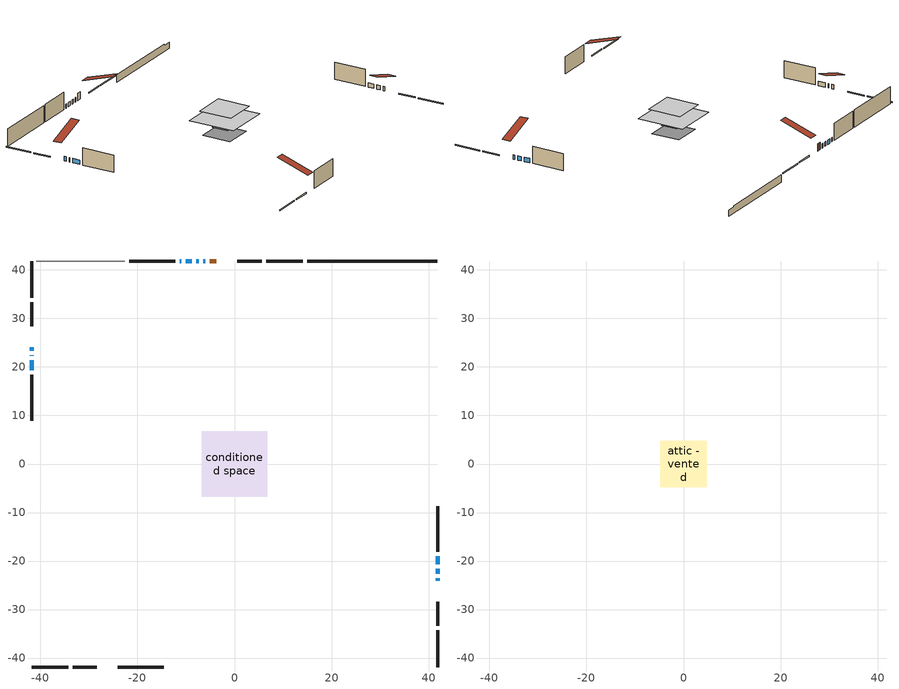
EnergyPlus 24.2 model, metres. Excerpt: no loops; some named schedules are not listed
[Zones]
conditioned space
 floor othersidecoefficients (Floor1 construction): -2.36,-2.36 -2.36,2.36 2.36,2.36 2.36,-2.36 z1.52
 floor adiabatic (AdiabaticFloorConstruction): -6.76,-6.76 -6.76,6.76 6.76,6.76 6.76,-6.76 z3.96
 floor foundation (Slab1 construction): -4.16,-4.16 -4.16,4.16 4.16,4.16 4.16,-4.16 z-0.61
 wall outside (RimJoist1 construction): 14.09,41.84 6.55,41.84 / -41.84,-41.84 -34.3,-41.84 / -41.84,41.84 -41.84,34.3 / 41.84,-41.84 41.84,-34.3 z1.52:1.82
 wall outside (RimJoist2 construction): 5.62,41.84 0.59,41.84 / -33.37,-41.84 -28.34,-41.84 / -41.84,33.37 -41.84,28.34 / 41.84,-33.37 41.84,-28.34 z1.52:1.82
 wall outside (AdiabaticWallConstruction 1): -3.72,41.84 -5.08,41.84 z1.52:3.55
 wall outside (AdiabaticWallConstruction): -41.84,24.03 -41.84,23.39 / -41.84,22.47 -41.84,22.33 / 41.84,-24.03 41.84,-23.55 / -6,41.84 -6.4,41.84 / 41.84,-22.62 41.84,-21.57 / -7.33,41.84 -7.93,41.84 / -8.85,41.84 -10.05,41.84 / -41.84,21.4 -41.84,19.29 / 41.84,-20.64 41.84,-19.05 / -10.97,41.84 -11.29,41.84 z1.52:2.74
 wall outside (Wall1 construction): -12.22,41.84 -21.67,41.84 / -24.03,-41.84 -14.58,-41.84 / -41.84,18.36 -41.84,8.91 / 41.84,-18.12 41.84,-8.67 z1.52:6.4
 wall foundation (FoundationWall1 construction): 15.02,41.84,-0.61 15.02,41.84,1.52 39.16,41.84,1.52 39.16,41.84,1.12 41.84,41.84,1.12 41.84,41.84,-0.61
 wall adiabatic (Wall3 construction): -22.6,41.84 -40.91,41.84 z1.52:6.4
 window (WindowConstruction 7): -41.84,24.03 -41.84,23.39 z1.52:2.74
 window (WindowConstruction 6): -41.84,22.46 -41.84,22.33 z1.52:2.74
 window (WindowConstruction 8): 41.84,-24.03 41.84,-23.55 z1.52:2.74
 window (WindowConstruction 9): -6,41.84 -6.4,41.84 z1.52:2.74
 window (WindowConstruction): 41.84,-22.62 41.84,-21.57 z1.52:2.74
 window (WindowConstruction 1): -7.33,41.84 -7.92,41.84 z1.52:2.74
 window (WindowConstruction 2): -8.85,41.84 -10.04,41.84 z1.52:2.74
 window (WindowConstruction 3): -41.84,21.4 -41.84,19.29 z1.52:2.74
 window (WindowConstruction 4): 41.84,-20.64 41.84,-19.05 z1.52:2.74
 window (WindowConstruction 5): -10.97,41.84 -11.29,41.84 z1.52:2.74
 door (Door): -3.72,41.84 -5.08,41.84 z1.52:3.55
 ceiling adiabatic (AdiabaticFloorConstruction): 6.76,-6.76 6.76,6.76 -6.76,6.76 -6.76,-6.76 z3.96
attic - vented
 floor to conditioned space (Floor2 construction Reversed): -4.78,-4.78 -4.78,4.78 4.78,4.78 4.78,-4.78 z6.4
 roof outside (Roof1 construction): -2.79,41.84,6.4 -2.79,32.53,9.5 -0.34,32.53,9.5 -0.34,41.84,6.4; -24.96,-41.84,6.4 -24.96,-32.53,9.5 -27.41,-32.53,9.5 -27.41,-41.84,6.4; -41.84,24.96,6.4 -32.53,24.96,9.5 -32.53,27.41,9.5 -41.84,27.41,6.4; 41.84,-24.96,6.4 32.53,-24.96,9.5 32.53,-27.41,9.5 41.84,-27.41,6.4
[Building]
Building 1: Terrain=Suburbs
[Site:Location]
Toronto City Centre_ON: Latitude {deg}=43.63; Longitude {deg}=-79.39; Time Zone {hr}=-5; Elevation {m}=77; Keep Site Location Information=Yes
[Site:GroundTemperature:Shallow]
5.01852, 3.26908, 3.12898, 3.95918, 7.29196, 10.6092, 13.4851, 15.3069, 15.4617, 13.9799, 11.1774, 7.9619
[Site:WaterMainsTemperature]
Calculation Method=Schedule; Temperature Schedule=mains temperature schedule
[Material] Roughness=Rough; Thermal Absorptance=0.9
Name | Thickness {m} | Conductivity {W/m-K} | Density {kg/m3} | Specific Heat {J/kg-K} | Solar Absorptance | Visible Absorptance
asphalt or fiberglass shingles | 0.00635 | 0.162714 | 1121.4 | 1465.45 | 0.4 | 0.4
ceiling loosefill ins | 0.0846667 | 0.0480833 | 16.02 | 1046.75 | 0.7 | 0.7
ceiling stud and cavity | 0.1397 | 0.0881524 | 65.682 | 1177.47 | 0.7 | 0.7
concrete 4.0 in. | 0.1016 | 1.803125 | 2242.8 | 837.4 | 0.7 | 0.7
concrete 8.0 in. | 0.2032 | 1.803125 | 2242.8 | 837.4 | 0.7 | 0.7
door material | 0.04445 | 0.053851 | 512.64 | 1214.23 | 0.7 | 0.7
exterior vertical ins | 0.0457286 | 0.029427 | 32.04 | 1214.23 | 0.7 | 0.7
floor covering | 0.0127 | 0.0433444 | 54.468 | 1339.84 | 0.6 | 0.6
floor rigid ins | 0.051816 | 0.029427 | 32.04 | 1214.23 | 0.7 | 0.7
floor rigid ins 1; wall rigid ins | 0.512978 | 0.029427 | 32.04 | 1214.23 | 0.7 | 0.7
floor stud and cavity | 0.1397 | 0.0967652 | 92.3553 | 1139.71 | 0.7 | 0.7
floor stud and cavity 1 | 0.1397 | 1.75129 | 37.0049 | 1207.88 | 0.7 | 0.7
furniture material conditioned space 1 | 0.1524 | 0.115458 | 640.8 | 1214.23 | 0.6 | 0.6
gypsum board | 0.0127 | 0.160291 | 801 | 837.4 | 0.6 | 0.6
gypsum board 1 | 0.0127 | 0.160291 | 801 | 837.4 | 0.7 | 0.7
osb sheathing 0.5 in. | 0.0127 | 0.115458 | 512.64 | 1214.23 | 0.7 | 0.7
osb sheathing 0.5 in. 1 | 0.0127 | 0.115458 | 512.64 | 1214.23 | 0.4 | 0.4
osb sheathing 0.75 in. | 0.01905 | 0.115458 | 512.64 | 1214.23 | 0.7 | 0.7
osb sheathing 2.0 in. | 0.0508 | 0.115458 | 512.64 | 1214.23 | 0.7 | 0.7
rim joist stud and cavity | 0.0508 | 0.0451784 | 125.044 | 1163.47 | 0.6 | 0.6
rim joist stud and cavity 1 | 0.0508 | 0.029095 | 125.044 | 1163.47 | 0.6 | 0.6
wall stud and cavity | 0.1397 | 0.0989258 | 139.0536 | 1170.24 | 0.7 | 0.7
wall stud and cavity 1 | 0.1397 | 0.0886913 | 139.0536 | 1170.24 | 0.7 | 0.7
wall stud and cavity 2 | 0.0889 | 0.380278 | 52.3479 | 1209.89 | 0.7 | 0.7
wall stud and cavity 3 | 0.0889 | 0.391764 | 83.0341 | 1211.67 | 0.7 | 0.7
wood siding | 0.0254 | 0.102417 | 544.68 | 1172.36 | 0.4 | 0.4
wood siding 1; wood siding 2; wood siding 3 | 0.0254 | 0.102417 | 544.68 | 1172.36 | 0.7 | 0.7
[WindowMaterial:SimpleGlazingSystem]
Name | U-Factor {W/m2-K} | Solar Heat Gain Coefficient
WindowMaterial | 2.42564 | 0.49
WindowMaterial 1 | 2.40918 | 0.5
WindowMaterial 2 | 2.25246 | 0.56
WindowMaterial 3 | 2.27461 | 0.55
WindowMaterial 4 | 2.20761 | 0.58
WindowMaterial 5 | 2.54318 | 0.43
WindowMaterial 6 | 2.847517 | 0.27
WindowMaterial 7 | 6.72446 | 0.74
WindowMaterial 8 | 2.48753 | 0.46
WindowMaterial 9 | 2.475608 | 0.46
[Construction]
AdiabaticFloorConstruction: floor stud and cavity 1, floor rigid ins 1, osb sheathing 0.75 in., floor covering
AdiabaticWallConstruction: wood siding 2, wall rigid ins, wall stud and cavity 2, gypsum board
AdiabaticWallConstruction 1: wood siding 3, wall rigid ins, wall stud and cavity 2, gypsum board
Door: door material
Floor1 construction: floor stud and cavity, floor rigid ins, osb sheathing 0.75 in., floor covering
Floor2 construction Reversed: gypsum board, ceiling stud and cavity, ceiling loosefill ins
FoundationWall1 construction: concrete 8.0 in., gypsum board 1
furniture construction conditioned space 1: furniture material conditioned space 1
PartitionWallConstruction: gypsum board, wall stud and cavity 3, gypsum board
RimJoist1 construction: wood siding 1, osb sheathing 2.0 in., rim joist stud and cavity
RimJoist2 construction: wood siding 1, osb sheathing 2.0 in., rim joist stud and cavity 1
Roof1 construction: asphalt or fiberglass shingles
Slab1 construction: concrete 4.0 in.
Wall1 construction: wood siding, osb sheathing 0.5 in., wall stud and cavity, gypsum board
Wall3 construction: osb sheathing 0.5 in. 1, wall stud and cavity 1, gypsum board
WindowConstruction: WindowMaterial
WindowConstruction 1: WindowMaterial 1
WindowConstruction 2: WindowMaterial 2
WindowConstruction 3: WindowMaterial 3
WindowConstruction 4: WindowMaterial 4
WindowConstruction 5: WindowMaterial 5
WindowConstruction 6: WindowMaterial 6
WindowConstruction 7: WindowMaterial 7
WindowConstruction 8: WindowMaterial 8
WindowConstruction 9: WindowMaterial 9
[Zone] Multiplier=1; Part of Total Floor Area=Yes
Name | Volume {m3}
attic - vented | 46.0692
conditioned space | 632.4
[Space]
Name | Zone | Volume {m3}
attic - vented 1 | attic - vented | 46.0692
conditioned space 1 | conditioned space | 632.4
[ZoneInfiltration:EffectiveLeakageArea]
infil attic - vented 1: Zone or Space=attic - vented 1; Schedule=Always On Discrete; Effective Air Leakage Area {cm2}=3849.26; Stack Coefficient=0.000215866; Wind Coefficient=9.92686e-06
[ZoneMixing]
whole house fan mix: Zone or Space=attic - vented; Schedule=Always On Continuous; Design Flow Rate Calculation Method=Flow/Zone; Design Flow Rate {m3/s}=0; Source Zone or Space=conditioned space
[SurfaceProperty:OtherSideCoefficients]
other non-freezing space: Combined Convective/Radiative Film Coefficient {W/m2-K}=8.35; Constant Temperature Coefficient=1; External Dry-Bulb Temperature Coefficient=0; Ground Temperature Coefficient=0; Wind Speed Coefficient=0; Zone Air Temperature Coefficient=0; Constant Temperature Schedule=other non-freezing space; Previous Other Side Temperature Coefficient=0
[SurfaceProperty:ExposedFoundationPerimeter]
Slab1: Exposed Perimeter Calculation Method=TotalExposedPerimeter; Total Exposed Perimeter {m}=26.821
[InternalMass] Zone or ZoneList=conditioned space; Space or SpaceList=conditioned space 1
Name | Construction | Surface Area {m2}
furniture mass conditioned space 1 | furniture construction conditioned space 1 | 109.688
partition wall mass | PartitionWallConstruction | 274.22
[Lights]
interior lighting: Zone or ZoneList or Space or SpaceList=conditioned space 1; Schedule=interior lighting schedule; Design Level Calculation Method=LightingLevel; Lighting Level {W}=343.2; Return Air Fraction=0; Fraction Radiant=0.6; Fraction Visible=0.2; Fraction Replaceable=1
[People]
occupants: Zone or ZoneList or Space or SpaceList=conditioned space 1; Number of People Schedule=occupants schedule; Number of People Calculation Method=People; Number of People=3; Fraction Radiant=0.314171; Sensible Heat Fraction=0.56303; Activity Level Schedule=occupants activity schedule; Carbon Dioxide Generation Rate {m3/s-W}=0; Enable ASHRAE 55 Comfort Warnings=No; Mean Radiant Temperature Calculation Type=EnclosureAveraged
[ElectricEquipment] Zone or ZoneList or Space or SpaceList=conditioned space 1; Design Level Calculation Method=EquipmentLevel
Name | Schedule | Design Level {W} | Fraction Latent | Fraction Radiant | Fraction Lost
clothes dryer | clothes dryer schedule | 140.772 | 0.015 | 0.081 | 0.85
clothes washer | clothes washer schedule | 32.1985 | 0.03 | 0.162 | 0.7
cooking range | cooking range schedule | 208.969 | 0.08 | 0.432 | 0.2
dishwasher | dishwasher schedule | 66.8632 | 0.3 | 0.18 | 0.4
fridge | fridge schedule | 72.9452 | 0 | 0.6 | 0
mech vent bath fan 0 | mech vent bath fan 0 schedule | 50.2 | 0 | 0 | 1
mech vent house fan | mech vent house fan schedule | 0 | 0 | 0 | 1
mech vent house fan cfis | mech vent house fan cfis schedule | 0 | 0 | 0 | 0
mech vent range fan 0 | mech vent range fan 0 schedule | 57 | 0 | 0 | 1
misc plug loads | misc plug loads schedule | 494.7 | 0.045 | 0.513 | 0.1
whole house fan | Always On Discrete | 0 | 0 | 0 | 1
[OtherEquipment] Zone or ZoneList or Space or SpaceList=conditioned space 1; Design Level Calculation Method=EquipmentLevel
Name | Fuel Type | Schedule | Design Level {W} | Fraction Latent | Fraction Radiant | Fraction Lost
clothes dryer 1 | Electricity | clothes dryer schedule | 0 | 0.015 | 0.081 | 0.85
cooking range 1 | Electricity | cooking range schedule | 0 | 0.08 | 0.432 | 0.2
general water use latent | None | general water use schedule | 59.3978 | 1 | 0 | 0
general water use sensible | None | general water use schedule | -58.539 | 0 | 0.6 | 0
mech vent house fan latent load | None | Always On Discrete | 0 | 1 | 0 | 0
mech vent house fan sensible load | None | Always On Discrete | 0 | 0 | 0 | 0
water heater energy adjustment1 | NaturalGas | Always On Discrete | 0.01 | 0 | 0 | 1
[ZoneInfiltration:DesignFlowRate] Zone or ZoneList or Space or SpaceList=conditioned space 1; Schedule=Always On Discrete; Design Flow Rate Calculation Method=Flow/Zone; Design Flow Rate {m3/s}=0
infil flow; natural vent flow; whole house fan flow
[AvailabilityManager:Scheduled]
central ac and furnace airloop Availability Manager: Schedule=Always On Discrete
[Foundation:Kiva]
Foundation Kiva 1: Initial Indoor Air Temperature {C}=18; Wall Height Above Grade {m}=1.52001; Wall Depth Below Slab {m}=0.2032; Custom Block Material Name 1=exterior vertical ins; Custom Block Depth 1 {m}=2.13; Custom Block X Position 1 {m}=0.2159; Custom Block Z Position 1 {m}=0
[Foundation:Kiva:Settings]
Soil Conductivity {W/m-K}=0.849921; Soil Density {kg/m3}=1842.3; Soil Specific Heat {J/kg-K}=418.7; Ground Solar Absorptivity=0.9; Ground Thermal Absorptivity=0.9; Ground Surface Roughness {m}=0.03; Far-Field Width {m}=40; Deep-Ground Boundary Condition=ZeroFlux; Deep-Ground Depth {m}=40; Minimum Cell Dimension {m}=0.2; Maximum Cell Growth Coefficient=3; Simulation Timestep=Timestep
[Exterior:Lights]
exterior lighting: Schedule=exterior lighting schedule; Design Level {W}=75.6
[EnergyManagementSystem:GlobalVariable]
central_ac_and_furnace_airloop_Fan_RTF
infil_program_Qfan
infil_program_Qinf
natural_vent_program_Qnv
natural_vent_program_Qwhf
[EnergyManagementSystem:Sensor]
Name | Output:Variable or Output:Meter Index Key | Output:Variable or Output:Meter
airflow_gain | infil flow | Infiltration Sensible Heat Gain Energy
airflow_gain_1 | natural vent flow | Infiltration Sensible Heat Gain Energy
airflow_gain_2 | whole house fan flow | Infiltration Sensible Heat Gain Energy
airflow_loss | infil flow | Infiltration Sensible Heat Loss Energy
airflow_loss_1 | natural vent flow | Infiltration Sensible Heat Loss Energy
airflow_loss_2 | whole house fan flow | Infiltration Sensible Heat Loss Energy
clg_load_cond |  | Cooling:EnergyTransfer:Zone:CONDITIONED SPACE
clg_sp_s; clg_sp_s_1 | cooling setpoint | Schedule Value
clothes_dryer_exhaust_0_sch_s | clothes dryer exhaust 0 schedule | Schedule Value
cool_season | cooling season schedule | Schedule Value
htg_load_cond |  | Heating:EnergyTransfer:Zone:CONDITIONED SPACE
htg_sp_s; htg_sp_s_1 | heating setpoint | Schedule Value
ig_ee_conv | clothes dryer | Electric Equipment Convective Heating Energy
ig_ee_conv_2 | cooking range | Electric Equipment Convective Heating Energy
ig_ee_conv_4 | fridge | Electric Equipment Convective Heating Energy
ig_ee_conv_5 | misc plug loads | Electric Equipment Convective Heating Energy
ig_ee_conv_6 | whole house fan | Electric Equipment Convective Heating Energy
ig_ee_rad | clothes dryer | Electric Equipment Radiant Heating Energy
ig_ee_rad_2 | cooking range | Electric Equipment Radiant Heating Energy
ig_ee_rad_4 | fridge | Electric Equipment Radiant Heating Energy
ig_ee_rad_5 | misc plug loads | Electric Equipment Radiant Heating Energy
ig_ee_rad_6 | whole house fan | Electric Equipment Radiant Heating Energy
ig_lgt_conv | interior lighting | Lights Convective Heating Energy
ig_lgt_rad | interior lighting | Lights Radiant Heating Energy
ig_lgt_vis | interior lighting | Lights Visible Radiation Heating Energy
ig_oe_conv | clothes dryer 1 | Other Equipment Convective Heating Energy
ig_oe_conv_1 | cooking range 1 | Other Equipment Convective Heating Energy
ig_oe_conv_2 | general water use latent | Other Equipment Convective Heating Energy
ig_oe_conv_3 | general water use sensible | Other Equipment Convective Heating Energy
ig_oe_conv_4 | water heater energy adjustment1 | Other Equipment Convective Heating Energy
ig_oe_rad | clothes dryer 1 | Other Equipment Radiant Heating Energy
ig_oe_rad_1 | cooking range 1 | Other Equipment Radiant Heating Energy
ig_oe_rad_2 | general water use latent | Other Equipment Radiant Heating Energy
ig_oe_rad_3 | general water use sensible | Other Equipment Radiant Heating Energy
ig_oe_rad_4 | water heater energy adjustment1 | Other Equipment Radiant Heating Energy
ig_ppl_conv | occupants | People Convective Heating Energy
ig_ppl_rad | occupants | People Radiant Heating Energy
im_conv | furniture mass conditioned space 1 | Surface Inside Face Convection Heat Gain Energy
im_conv_1 | partition wall mass | Surface Inside Face Convection Heat Gain Energy
im_ig | furniture mass conditioned space 1 | Surface Inside Face Internal Gains Radiation Heat Gain Energy
im_ig_1 | partition wall mass | Surface Inside Face Internal Gains Radiation Heat Gain Energy
im_lgt | furniture mass conditioned space 1 | Surface Inside Face Lights Radiation Heat Gain Energy
im_lgt_1 | partition wall mass | Surface Inside Face Lights Radiation Heat Gain Energy
im_sol | furniture mass conditioned space 1 | Surface Inside Face Solar Radiation Heat Gain Energy
im_sol_1 | partition wall mass | Surface Inside Face Solar Radiation Heat Gain Energy
im_surf | furniture mass conditioned space 1 | Surface Inside Face Net Surface Thermal Radiation Heat Gain Energy
im_surf_1 | partition wall mass | Surface Inside Face Net Surface Thermal Radiation Heat Gain Energy
mech_vent_bath_fan_0_sch_s | mech vent bath fan 0 schedule | Schedule Value
mech_vent_range_fan_0_sch_s | mech vent range fan 0 schedule | Schedule Value
mv_conv | mech vent bath fan 0 | Electric Equipment Convective Heating Energy
mv_conv_1 | mech vent house fan | Electric Equipment Convective Heating Energy
mv_conv_2 | mech vent house fan cfis | Electric Equipment Convective Heating Energy
mv_conv_3 | mech vent range fan 0 | Electric Equipment Convective Heating Energy
mv_conv_4 | mech vent house fan latent load | Other Equipment Convective Heating Energy
mv_conv_5 | mech vent house fan sensible load | Other Equipment Convective Heating Energy
mv_rad | mech vent bath fan 0 | Electric Equipment Radiant Heating Energy
mv_rad_1 | mech vent house fan | Electric Equipment Radiant Heating Energy
mv_rad_2 | mech vent house fan cfis | Electric Equipment Radiant Heating Energy
mv_rad_3 | mech vent range fan 0 | Electric Equipment Radiant Heating Energy
mv_rad_4 | mech vent house fan latent load | Other Equipment Radiant Heating Energy
mv_rad_5 | mech vent house fan sensible load | Other Equipment Radiant Heating Energy
natural_vent_s | natural vent schedule | Schedule Value
oa_temp |  | Site Outdoor Air Drybulb Temperature
out_pb_s |  | Site Outdoor Air Barometric Pressure
out_wt_s |  | Site Outdoor Air Humidity Ratio
site_vw_s |  | Site Wind Speed
ss_back_out | Window1 | Surface Window Shortwave from Zone Back Out Window Heat Transfer Rate
ss_back_out_1 | Window10 | Surface Window Shortwave from Zone Back Out Window Heat Transfer Rate
ss_back_out_2 | Window11 | Surface Window Shortwave from Zone Back Out Window Heat Transfer Rate
ss_back_out_3 | Window12 | Surface Window Shortwave from Zone Back Out Window Heat Transfer Rate
ss_back_out_4 | Window2 | Surface Window Shortwave from Zone Back Out Window Heat Transfer Rate
ss_back_out_5 | Window4 | Surface Window Shortwave from Zone Back Out Window Heat Transfer Rate
ss_back_out_6 | Window5 | Surface Window Shortwave from Zone Back Out Window Heat Transfer Rate
ss_back_out_7 | Window6 | Surface Window Shortwave from Zone Back Out Window Heat Transfer Rate
ss_back_out_8 | Window8 | Surface Window Shortwave from Zone Back Out Window Heat Transfer Rate
ss_back_out_9 | Window9 | Surface Window Shortwave from Zone Back Out Window Heat Transfer Rate
ss_conv | Door1 | Surface Inside Face Convection Heat Gain Energy
ss_conv_1 | Window1 | Surface Inside Face Convection Heat Gain Energy
ss_conv_10 | Window9 | Surface Inside Face Convection Heat Gain Energy
ss_conv_2 | Window10 | Surface Inside Face Convection Heat Gain Energy
ss_conv_3 | Window11 | Surface Inside Face Convection Heat Gain Energy
ss_conv_4 | Window12 | Surface Inside Face Convection Heat Gain Energy
ss_conv_5 | Window2 | Surface Inside Face Convection Heat Gain Energy
ss_conv_6 | Window4 | Surface Inside Face Convection Heat Gain Energy
ss_conv_7 | Window5 | Surface Inside Face Convection Heat Gain Energy
ss_conv_8 | Window6 | Surface Inside Face Convection Heat Gain Energy
ss_conv_9 | Window8 | Surface Inside Face Convection Heat Gain Energy
ss_ig | Door1 | Surface Inside Face Internal Gains Radiation Heat Gain Energy
ss_ig_1 | Window1 | Surface Inside Face Internal Gains Radiation Heat Gain Energy
ss_ig_10 | Window9 | Surface Inside Face Internal Gains Radiation Heat Gain Energy
ss_ig_2 | Window10 | Surface Inside Face Internal Gains Radiation Heat Gain Energy
ss_ig_3 | Window11 | Surface Inside Face Internal Gains Radiation Heat Gain Energy
ss_ig_4 | Window12 | Surface Inside Face Internal Gains Radiation Heat Gain Energy
ss_ig_5 | Window2 | Surface Inside Face Internal Gains Radiation Heat Gain Energy
ss_ig_6 | Window4 | Surface Inside Face Internal Gains Radiation Heat Gain Energy
ss_ig_7 | Window5 | Surface Inside Face Internal Gains Radiation Heat Gain Energy
ss_ig_8 | Window6 | Surface Inside Face Internal Gains Radiation Heat Gain Energy
ss_ig_9 | Window8 | Surface Inside Face Internal Gains Radiation Heat Gain Energy
ss_lgt | Door1 | Surface Inside Face Lights Radiation Heat Gain Energy
ss_sol | Door1 | Surface Inside Face Solar Radiation Heat Gain Energy
ss_surf | Door1 | Surface Inside Face Net Surface Thermal Radiation Heat Gain Energy
ss_surf_1 | Window1 | Surface Inside Face Net Surface Thermal Radiation Heat Gain Energy
ss_surf_10 | Window9 | Surface Inside Face Net Surface Thermal Radiation Heat Gain Energy
ss_surf_2 | Window10 | Surface Inside Face Net Surface Thermal Radiation Heat Gain Energy
ss_surf_3 | Window11 | Surface Inside Face Net Surface Thermal Radiation Heat Gain Energy
ss_surf_4 | Window12 | Surface Inside Face Net Surface Thermal Radiation Heat Gain Energy
ss_surf_5 | Window2 | Surface Inside Face Net Surface Thermal Radiation Heat Gain Energy
ss_surf_6 | Window4 | Surface Inside Face Net Surface Thermal Radiation Heat Gain Energy
ss_surf_7 | Window5 | Surface Inside Face Net Surface Thermal Radiation Heat Gain Energy
ss_surf_8 | Window6 | Surface Inside Face Net Surface Thermal Radiation Heat Gain Energy
ss_surf_9 | Window8 | Surface Inside Face Net Surface Thermal Radiation Heat Gain Energy
ss_trans_in | Window1 | Surface Window Transmitted Solar Radiation Rate
ss_trans_in_1 | Window10 | Surface Window Transmitted Solar Radiation Rate
ss_trans_in_2 | Window11 | Surface Window Transmitted Solar Radiation Rate
ss_trans_in_3 | Window12 | Surface Window Transmitted Solar Radiation Rate
ss_trans_in_4 | Window2 | Surface Window Transmitted Solar Radiation Rate
ss_trans_in_5 | Window4 | Surface Window Transmitted Solar Radiation Rate
ss_trans_in_6 | Window5 | Surface Window Transmitted Solar Radiation Rate
ss_trans_in_7 | Window6 | Surface Window Transmitted Solar Radiation Rate
ss_trans_in_8 | Window8 | Surface Window Transmitted Solar Radiation Rate
ss_trans_in_9 | Window9 | Surface Window Transmitted Solar Radiation Rate
ss_trans_out | Window1 | Surface Inside Face Initial Transmitted Diffuse Transmitted Out Window Solar Radiation Rate
ss_trans_out_1 | Window10 | Surface Inside Face Initial Transmitted Diffuse Transmitted Out Window Solar Radiation Rate
ss_trans_out_2 | Window11 | Surface Inside Face Initial Transmitted Diffuse Transmitted Out Window Solar Radiation Rate
ss_trans_out_3 | Window12 | Surface Inside Face Initial Transmitted Diffuse Transmitted Out Window Solar Radiation Rate
ss_trans_out_4 | Window2 | Surface Inside Face Initial Transmitted Diffuse Transmitted Out Window Solar Radiation Rate
ss_trans_out_5 | Window4 | Surface Inside Face Initial Transmitted Diffuse Transmitted Out Window Solar Radiation Rate
ss_trans_out_6 | Window5 | Surface Inside Face Initial Transmitted Diffuse Transmitted Out Window Solar Radiation Rate
ss_trans_out_7 | Window6 | Surface Inside Face Initial Transmitted Diffuse Transmitted Out Window Solar Radiation Rate
ss_trans_out_8 | Window8 | Surface Inside Face Initial Transmitted Diffuse Transmitted Out Window Solar Radiation Rate
ss_trans_out_9 | Window9 | Surface Inside Face Initial Transmitted Diffuse Transmitted Out Window Solar Radiation Rate
s_conv | Floor1 | Surface Inside Face Convection Heat Gain Energy
s_conv_1 | Floor2 | Surface Inside Face Convection Heat Gain Energy
s_conv_10 | RimJoist2:180 | Surface Inside Face Convection Heat Gain Energy
s_conv_11 | RimJoist2:270 | Surface Inside Face Convection Heat Gain Energy
s_conv_12 | RimJoist2:90 | Surface Inside Face Convection Heat Gain Energy
s_conv_13 | Slab1 | Surface Inside Face Convection Heat Gain Energy
s_conv_14 | Wall1:0 | Surface Inside Face Convection Heat Gain Energy
s_conv_15 | Wall1:180 | Surface Inside Face Convection Heat Gain Energy
s_conv_16 | Wall1:270 | Surface Inside Face Convection Heat Gain Energy
s_conv_17 | Wall1:90 | Surface Inside Face Convection Heat Gain Energy
s_conv_18 | Wall3 | Surface Inside Face Convection Heat Gain Energy
s_conv_2 | FoundationWall1 | Surface Inside Face Convection Heat Gain Energy
s_conv_3 | inferred conditioned ceiling | Surface Inside Face Convection Heat Gain Energy
s_conv_4 | inferred conditioned floor | Surface Inside Face Convection Heat Gain Energy
s_conv_5 | RimJoist1:0 | Surface Inside Face Convection Heat Gain Energy
s_conv_6 | RimJoist1:180 | Surface Inside Face Convection Heat Gain Energy
s_conv_7 | RimJoist1:270 | Surface Inside Face Convection Heat Gain Energy
s_conv_8 | RimJoist1:90 | Surface Inside Face Convection Heat Gain Energy
s_conv_9 | RimJoist2:0 | Surface Inside Face Convection Heat Gain Energy
s_ig | Floor1 | Surface Inside Face Internal Gains Radiation Heat Gain Energy
s_ig_1 | Floor2 | Surface Inside Face Internal Gains Radiation Heat Gain Energy
s_ig_10 | RimJoist2:180 | Surface Inside Face Internal Gains Radiation Heat Gain Energy
s_ig_11 | RimJoist2:270 | Surface Inside Face Internal Gains Radiation Heat Gain Energy
s_ig_12 | RimJoist2:90 | Surface Inside Face Internal Gains Radiation Heat Gain Energy
s_ig_13 | Slab1 | Surface Inside Face Internal Gains Radiation Heat Gain Energy
